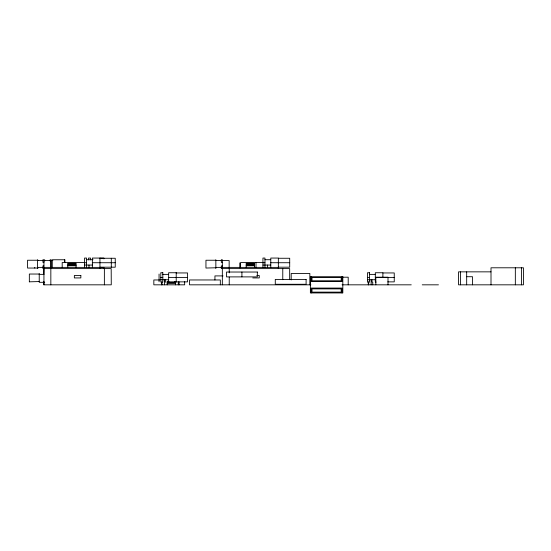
<?xml version="1.0" encoding="UTF-8"?>
<svg xmlns="http://www.w3.org/2000/svg" width="551" height="551" viewBox="0 0 551 551"><rect width="100%" height="100%" fill="white"/><g stroke="black" fill="none" stroke-linecap="round" stroke-linejoin="round"><path stroke-width="0.83" d="M159.06 274.047L159.06 281.823M39.231 281.554L29.341 281.823M34.782 268.027L34.782 267.387M99.945 258.261L115.249 258.261L115.249 267.187L99.945 267.187M278.351 258.261L289.702 258.261L289.702 267.187L278.351 267.187M86.562 259.707L93.002 259.707M264.962 259.707L270.775 259.707M38.081 260.244L27.55 260.244L27.55 268.048L38.081 268.048M215.847 260.244L205.957 260.244L205.95 268.048L215.847 267.765M37.447 260.575L43.123 260.575M43.935 260.575L50.747 260.575L50.747 267.387M51.167 260.575L52.868 260.575M215.847 260.575L221.53 260.575M222.335 260.575L229.154 260.575L229.154 267.387M43.935 262.359L42.923 262.359L42.923 259.762L43.935 259.762L43.942 284.826L111.268 284.826L111.192 268.606L43.942 268.606L43.866 273.73M222.335 262.359L221.323 262.359L221.323 259.762L222.335 259.762L222.342 284.826M84.455 262.524L62.194 262.524L62.194 267.387M262.855 262.524L240.594 262.524L240.594 267.793M84.537 262.724L86.562 262.724M92.368 262.724L115.249 262.724M262.937 262.724L264.962 262.724M270.775 262.724L289.702 262.724M84.537 265.059L92.368 265.059M262.937 265.059L270.775 265.059M67.766 265.768L76.086 265.768M246.173 265.768L254.486 265.768M43.935 265.926L42.923 265.926L42.923 268.523L43.935 268.523M222.335 265.926L221.323 265.926L221.323 268.523L222.335 268.523M37.447 267.387L43.123 267.387M43.935 267.387L103.891 267.387L103.891 268.606M215.847 267.387L221.53 267.387M222.335 267.387L278.351 267.387L278.351 258.061L270.775 258.061L270.775 267.387M222.342 268.606L289.668 268.606L289.668 279.708M491.003 271.85L458.556 271.85L458.556 284.826L523.45 284.826L523.45 267.793L491.003 267.793L491.003 284.826M176.21 272.945L187.56 272.945L187.56 281.871L176.21 281.871M382.89 272.945L394.247 272.945L394.247 281.871L387.759 281.871M39.231 274.033L29.341 274.033L29.341 281.837M39.231 274.364L44.101 274.364M162.821 274.391L168.634 274.391M369.507 274.391L375.314 274.391M256.821 275.5L259.252 275.5L259.252 277.931L252.764 277.931M223.052 275.906L214.938 275.906L214.938 279.963M466.669 276.719L472.524 276.719L472.524 284.826M342.529 277.201L348.204 277.201L348.204 284.826M160.796 277.408L162.821 277.408M168.634 277.408L187.56 277.408M367.476 277.408L369.507 277.408M375.314 277.408L394.247 277.408M160.796 279.736L168.634 279.736M367.476 279.736L375.314 279.736M159.824 279.963L153.832 279.963L153.832 284.826L184.654 284.826L184.654 281.582M166.065 282.071L165.259 282.071L165.259 279.715M376.126 282.071L375.314 282.071L375.314 272.745L382.89 272.745L382.89 277.408M44.707 282.312L39.238 282.312L39.231 273.551M175.115 282.801L167.607 282.801L167.607 281.175M167.201 283.207L175.521 283.207M310.881 284.826L189.496 284.826L189.496 279.963L220.324 279.963L220.324 284.826M342.033 284.826L411.246 284.826M422.238 284.826L438.458 284.826M521.425 267.793L521.425 284.826M515.337 267.793L515.337 284.826M466.669 271.85L466.669 284.826M460.588 271.85L460.588 284.826M388 284.826L388 277.201L375.83 277.201L375.83 284.826M372.752 284.826L372.752 282.071L371.939 282.071L371.939 279.715M371.126 279.736L371.126 284.826M368.695 282.071L368.695 284.826M368.288 282.071L368.288 284.826M342.019 276.719L342.019 281.582L311.191 281.582L311.191 276.719M342.019 292.939L342.019 288.07L311.191 288.07L311.191 292.939M309.848 284.826L309.848 273.475L291.19 273.475L291.19 279.963M282.773 268.606L282.773 279.708M278.317 267.387L278.317 268.606M267.4 265.031L267.4 267.387M264.962 267.387L264.962 258.061L262.937 258.061L262.937 267.387M256.008 262.524L256.008 267.387M254.486 267.387L254.486 263.33L246.173 263.33L246.173 267.387M241.917 272.029L241.917 276.891M239.781 262.93L239.781 267.793M229.237 268.606L229.237 272.876M229.237 277.146L229.237 284.826M215.847 259.762L215.854 268.523M179.089 281.905L179.089 284.826M178.276 281.905L178.276 284.826M175.521 281.582L175.521 284.826M175.445 281.595L175.445 282.312L174.433 282.312L174.433 281.775M174.502 281.788L174.502 282.195L168.22 282.195L168.22 281.788M168.957 281.775L168.957 282.312M167.201 281.582L167.201 284.826M164.446 279.736L164.446 284.826M162.015 282.071L162.015 284.826M161.608 282.071L161.608 284.826M111.302 258.261L111.302 267.187M104.373 268.606L104.373 284.826M103.891 258.86L103.891 258.061L92.368 258.061L92.368 267.387M99.945 258.061L99.945 267.387M99.91 267.387L99.91 268.606M90.509 259.886L90.509 258.061L88.484 258.061L88.484 259.886M88.993 265.031L88.993 267.387M86.562 267.387L86.562 258.061L84.537 258.061L84.537 267.387M76.086 267.387L76.086 263.33L67.766 263.33L67.766 267.387M64.915 262.304L64.915 259.762L52.262 259.762L52.262 267.387M64.433 259.762L64.433 262.304M51.167 267.51L51.167 259.762L50.155 259.762L50.155 261.064M50.837 268.606L50.837 284.826M44.679 259.762L44.679 261.167M43.866 281.416L43.866 284.826M37.447 259.762L37.447 268.523M75.68 263.736L68.172 263.736L68.172 265.362L75.68 265.362L75.68 263.736M254.08 263.736L246.579 263.736L246.579 265.362L254.08 265.362L254.08 263.736M75.067 264.349L68.785 264.349L68.785 264.749L75.067 264.749L75.067 264.349M253.474 264.349L247.185 264.349L247.185 264.749L253.474 264.749L253.474 264.349M257.331 272.029L226.502 272.029L226.502 276.891L257.331 276.891L257.331 272.029M162.821 272.745L160.796 272.745L160.796 282.071L162.821 282.071L162.821 272.745M176.21 272.745L168.634 272.745L168.634 282.071L176.21 282.071L176.21 272.745M369.507 272.745L367.476 272.745L367.476 282.071L369.507 282.071L369.507 272.745M80.845 275.5L74.357 275.5L74.357 277.931L80.845 277.931L80.845 275.5M342.825 276.719L310.385 276.719L310.385 292.939L342.825 292.939L342.825 276.719M341.207 277.525L312.004 277.525L312.004 280.776L341.207 280.776L341.207 277.525M306.101 279.412L275.28 279.412L275.28 284.275L306.101 284.275L306.101 279.412M341.207 288.882L312.004 288.882L312.004 292.126L341.207 292.126L341.207 288.882"/></g></svg>
